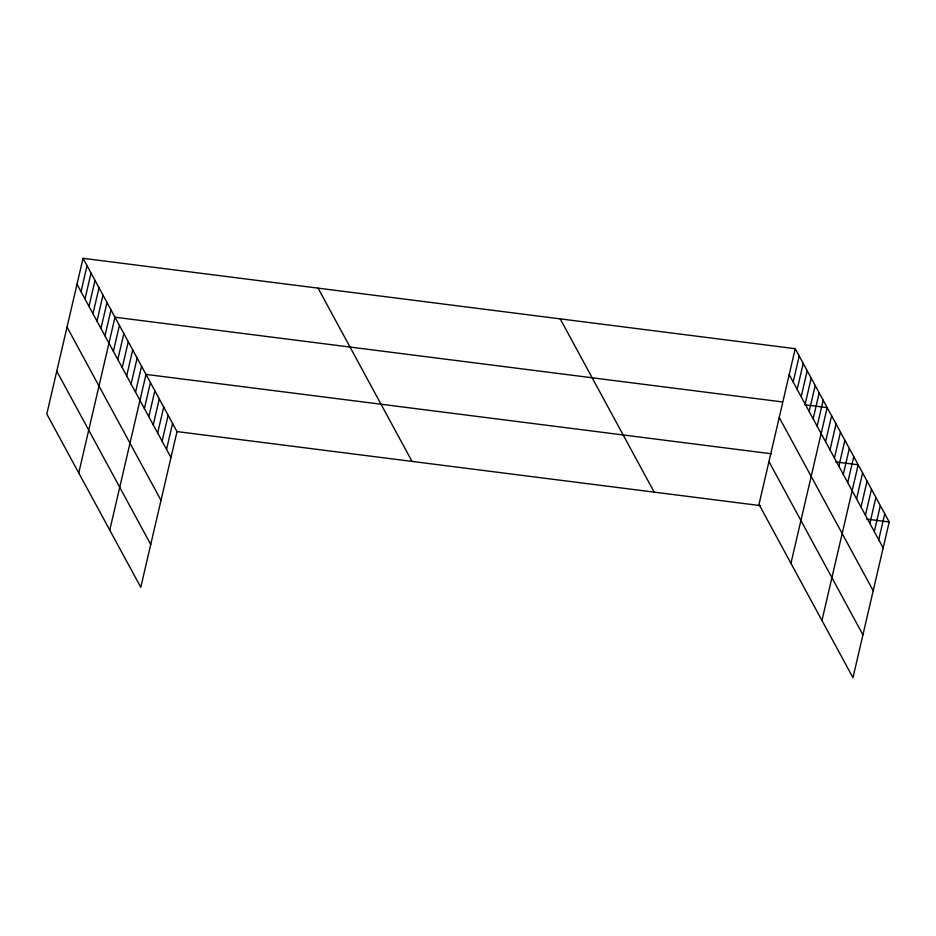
<?xml version="1.0" encoding="UTF-8"?>
<svg xmlns="http://www.w3.org/2000/svg" width="936" height="936" viewBox="0 0 936 936"><rect width="100%" height="100%" fill="white"/><g stroke="black" fill="none" stroke-linecap="round" stroke-linejoin="round"><path stroke-width="1.4" d="M83.035 258.313L46.8 414.04L140.774 587.305L177.009 431.59L83.035 258.313L795.226 348.695L889.2 521.96L852.965 677.687L758.991 504.41L795.226 348.695M80.999 291.623L87.036 265.672M84.989 298.982L91.026 273.043M88.978 306.353L95.016 280.402M92.98 313.712L99.017 287.773M96.97 321.071L103.007 295.132M100.959 328.442L106.996 302.492M104.961 335.802L110.998 309.863M78.753 472.949L114.988 317.222L782.414 401.93M113.385 351.339L119.422 325.389M117.807 359.506L123.844 333.567M122.242 367.672L128.279 341.734M126.676 375.839L132.713 349.9M131.099 384.006L137.136 358.067M135.533 392.184L141.57 366.233M109.758 530.127L146.004 374.4L771.451 453.784M144.39 408.517L150.427 382.578M148.824 416.684L154.861 390.745M153.258 424.85L159.296 398.911M157.681 433.017L163.718 407.078M162.115 441.195L168.152 415.245M166.549 449.362L172.587 423.411M793.178 382.005L799.215 356.054M797.179 389.364L803.217 363.425M801.169 396.724L807.206 370.785M805.159 404.095L811.196 378.156M809.16 411.454L815.197 385.515M813.15 418.825L819.187 392.874M817.151 426.184L823.189 400.245M790.943 563.332L827.178 407.605L804.796 404.761M825.575 441.722L831.613 415.771M829.998 449.888L836.035 423.938M834.432 458.055L840.469 432.116M838.867 466.222L844.904 440.283M843.289 474.388L849.326 448.449M847.723 482.555L853.761 456.616M821.948 620.51L858.183 464.782L835.801 461.951M856.58 498.9L862.618 472.949M861.015 507.066L867.052 481.127M865.437 515.233L871.474 489.294M869.872 523.399L875.909 497.461M874.306 531.566L880.343 505.627M878.728 539.744L884.766 513.794M177.009 431.59L760.5 505.627M866.818 519.129L889.2 521.96M789.188 374.634L883.163 547.911M779.22 417.468L873.194 590.733M768.959 461.588L862.933 634.865M560.208 318.872L654.182 492.137M318.065 288.136L412.039 461.413M76.998 284.251L170.972 457.529M67.029 327.085L161.004 500.35M56.768 371.206L150.743 544.483"/></g></svg>
